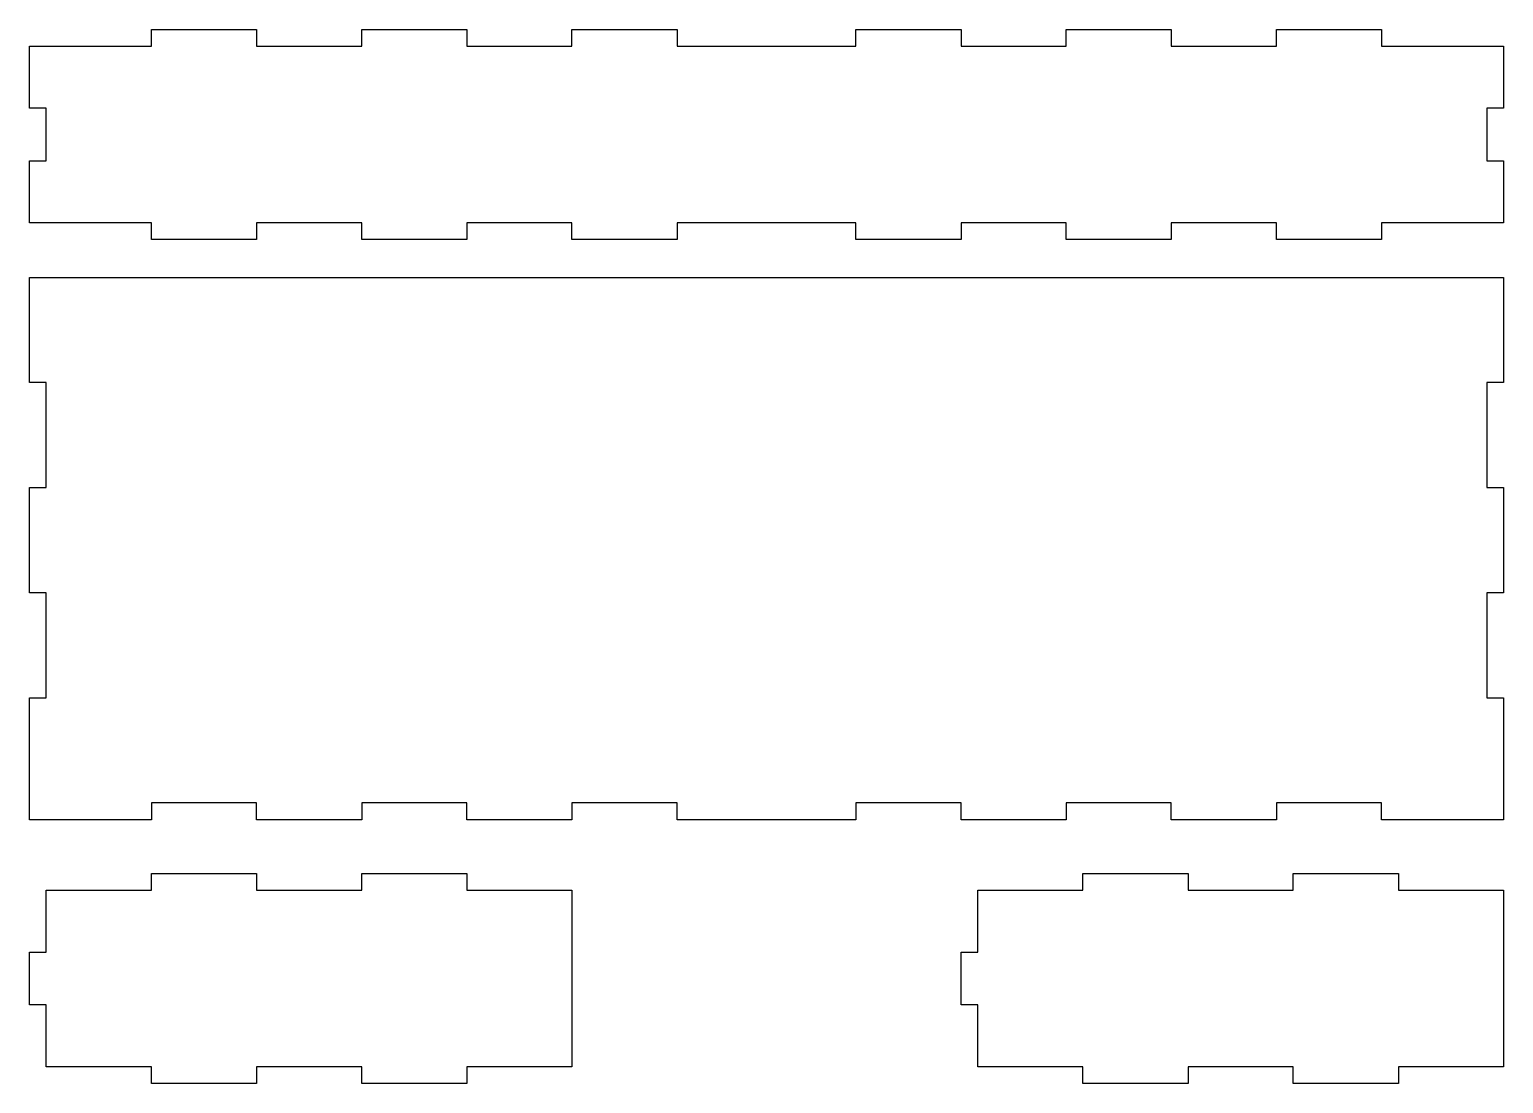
# Model space of a CAD drawing. Extents: x -350 to 352, y 281 to 782.
import ezdxf

# ---------------------------------------------------------------- set-up
doc = ezdxf.new("R2010")
doc.units = 0

msp = doc.modelspace()

# ---------------------------------------------------------------- linework, layer by layer
at = {"layer": 'Layer 1', "color": 10}
for points in [[(293.502014, 682.503998), (243.501999, 682.503998), (243.501999, 690.505005), (193.501007, 690.505005), (193.501007, 682.503998), (143.501007, 682.503998), (143.501007, 690.505005), (93.500999, 690.505005), (93.500999, 682.503998), (43.5, 682.503998), (43.5, 690.505005), (-41.5, 690.505005), (-41.5, 682.503998), (-91.500999, 682.503998), (-91.500999, 690.505005), (-141.501007, 690.505005), (-141.501007, 682.503998), (-191.501007, 682.503998), (-191.501007, 690.505005), (-241.501999, 690.505005), (-241.501999, 682.503998), (-291.502014, 682.503998), (-291.502014, 690.505005), (-341.502014, 690.505005), (-349.5, 690.505005), (-349.5, 720), (-341.502014, 720), (-341.497986, 720), (-341.497986, 745.005005), (-341.502014, 745.005005), (-349.5, 745.005005), (-349.5, 774.5), (-341.502014, 774.5), (-291.502014, 774.5), (-291.502014, 782.5), (-241.501999, 782.5), (-241.501999, 774.5), (-191.501007, 774.5), (-191.501007, 782.5), (-141.501007, 782.5), (-141.501007, 774.5), (-91.500999, 774.5), (-91.500999, 782.5), (-41.5, 782.5), (-41.5, 774.5), (43.5, 774.5), (43.5, 782.5), (93.500999, 782.5), (93.500999, 774.5), (143.501007, 774.5), (143.501007, 782.5), (193.501007, 782.5), (193.501007, 774.5), (243.501999, 774.5), (243.501999, 782.5), (293.502014, 782.5), (293.502014, 774.5), (343.502014, 774.5), (351.5, 774.5), (351.5, 745.005005), (343.502014, 745.005005), (343.497986, 745.005005), (343.497986, 720), (343.502014, 720), (351.5, 720), (351.5, 690.505005), (343.502014, 690.505005), (293.502014, 690.505005), (293.502014, 682.503998), (293.502014, 682.503998)], [(351.5, 664.5), (351.5, 614.5), (343.5, 614.5), (343.5, 564.5), (351.5, 564.5), (351.5, 514.5), (343.5, 514.5), (343.5, 464.5), (351.5, 464.5), (351.5, 414.5), (351.5, 406.5), (343.5, 406.5), (293.5, 406.5), (293.5, 414.5), (243.5, 414.5), (243.5, 406.5), (193.5, 406.5), (193.5, 414.5), (143.5, 414.5), (143.5, 406.5), (93.5, 406.5), (93.5, 414.5), (43.5, 414.5), (43.5, 406.5), (-41.5, 406.5), (-41.5, 414.5), (-91.5, 414.5), (-91.5, 406.5), (-141.5, 406.5), (-141.5, 414.5), (-191.5, 414.5), (-191.5, 406.5), (-241.5, 406.5), (-241.5, 414.5), (-291.5, 414.5), (-291.5, 406.5), (-341.5, 406.5), (-349.5, 406.5), (-349.5, 414.5), (-349.5, 464.5), (-341.5, 464.5), (-341.5, 514.5), (-349.5, 514.5), (-349.5, 564.5), (-341.5, 564.5), (-341.5, 614.5), (-349.5, 614.5), (-349.5, 664.5), (-341.5, 664.5), (343.5, 664.5), (351.5, 664.5)], [(-349.5, 343.5), (-341.5, 343.5), (-341.5, 372.921997), (-291.5, 372.921997), (-291.498993, 372.921997), (-291.498993, 381), (-241.5, 381), (-241.498001, 381), (-241.498001, 372.921997), (-191.5, 372.921997), (-191.496994, 372.921997), (-191.496994, 381), (-141.5, 381), (-141.496002, 381), (-141.496002, 372.921997), (-91.5, 372.921997), (-91.5, 302.001999), (-91.5, 289), (-141.5, 289), (-141.5, 288.078003), (-141.5, 281), (-191.498993, 281), (-191.498993, 288.078003), (-191.5, 288.078003), (-191.501007, 288.078003), (-191.501007, 289), (-241.5, 289), (-241.501999, 289), (-241.501999, 288.078003), (-241.501999, 281), (-291.5, 281), (-291.501007, 281), (-291.501007, 288.078003), (-291.502991, 288.078003), (-291.502991, 289), (-341.497986, 289), (-341.497986, 302.001999), (-341.5, 302.001999), (-341.5, 317.873993), (-341.503998, 317.873993), (-341.503998, 318.496994), (-349.5, 318.496994), (-349.5, 343.130005), (-349.5, 343.5)], [(351.5, 289), (343.5, 289), (301.5, 289), (301.5, 288.078003), (301.5, 281), (293.5, 281), (251.501007, 281), (251.501007, 288.078003), (251.498993, 288.078003), (251.498993, 289), (243.5, 289), (201.498001, 289), (201.498001, 288.078003), (201.498001, 281), (193.5, 281), (151.498993, 281), (151.498993, 288.078003), (151.496994, 288.078003), (151.496994, 289), (143.5, 289), (101.502998, 289), (101.502998, 302.001999), (101.5, 302.001999), (101.5, 317.873993), (101.496002, 317.873993), (101.496002, 318.496994), (93.5, 318.496994), (93.5, 343.130005), (93.5, 343.5), (101.5, 343.5), (101.5, 372.921997), (143.5, 372.921997), (151.501007, 372.921997), (151.501007, 381), (193.5, 381), (201.501999, 381), (201.501999, 372.921997), (243.5, 372.921997), (251.503006, 372.921997), (251.503006, 381), (293.5, 381), (301.503998, 381), (301.503998, 372.921997), (343.5, 372.921997), (351.5, 372.921997), (351.5, 302.001999), (351.5, 289)]]:
    msp.add_lwpolyline(points, dxfattribs=at)

doc.saveas('drawing.dxf')
